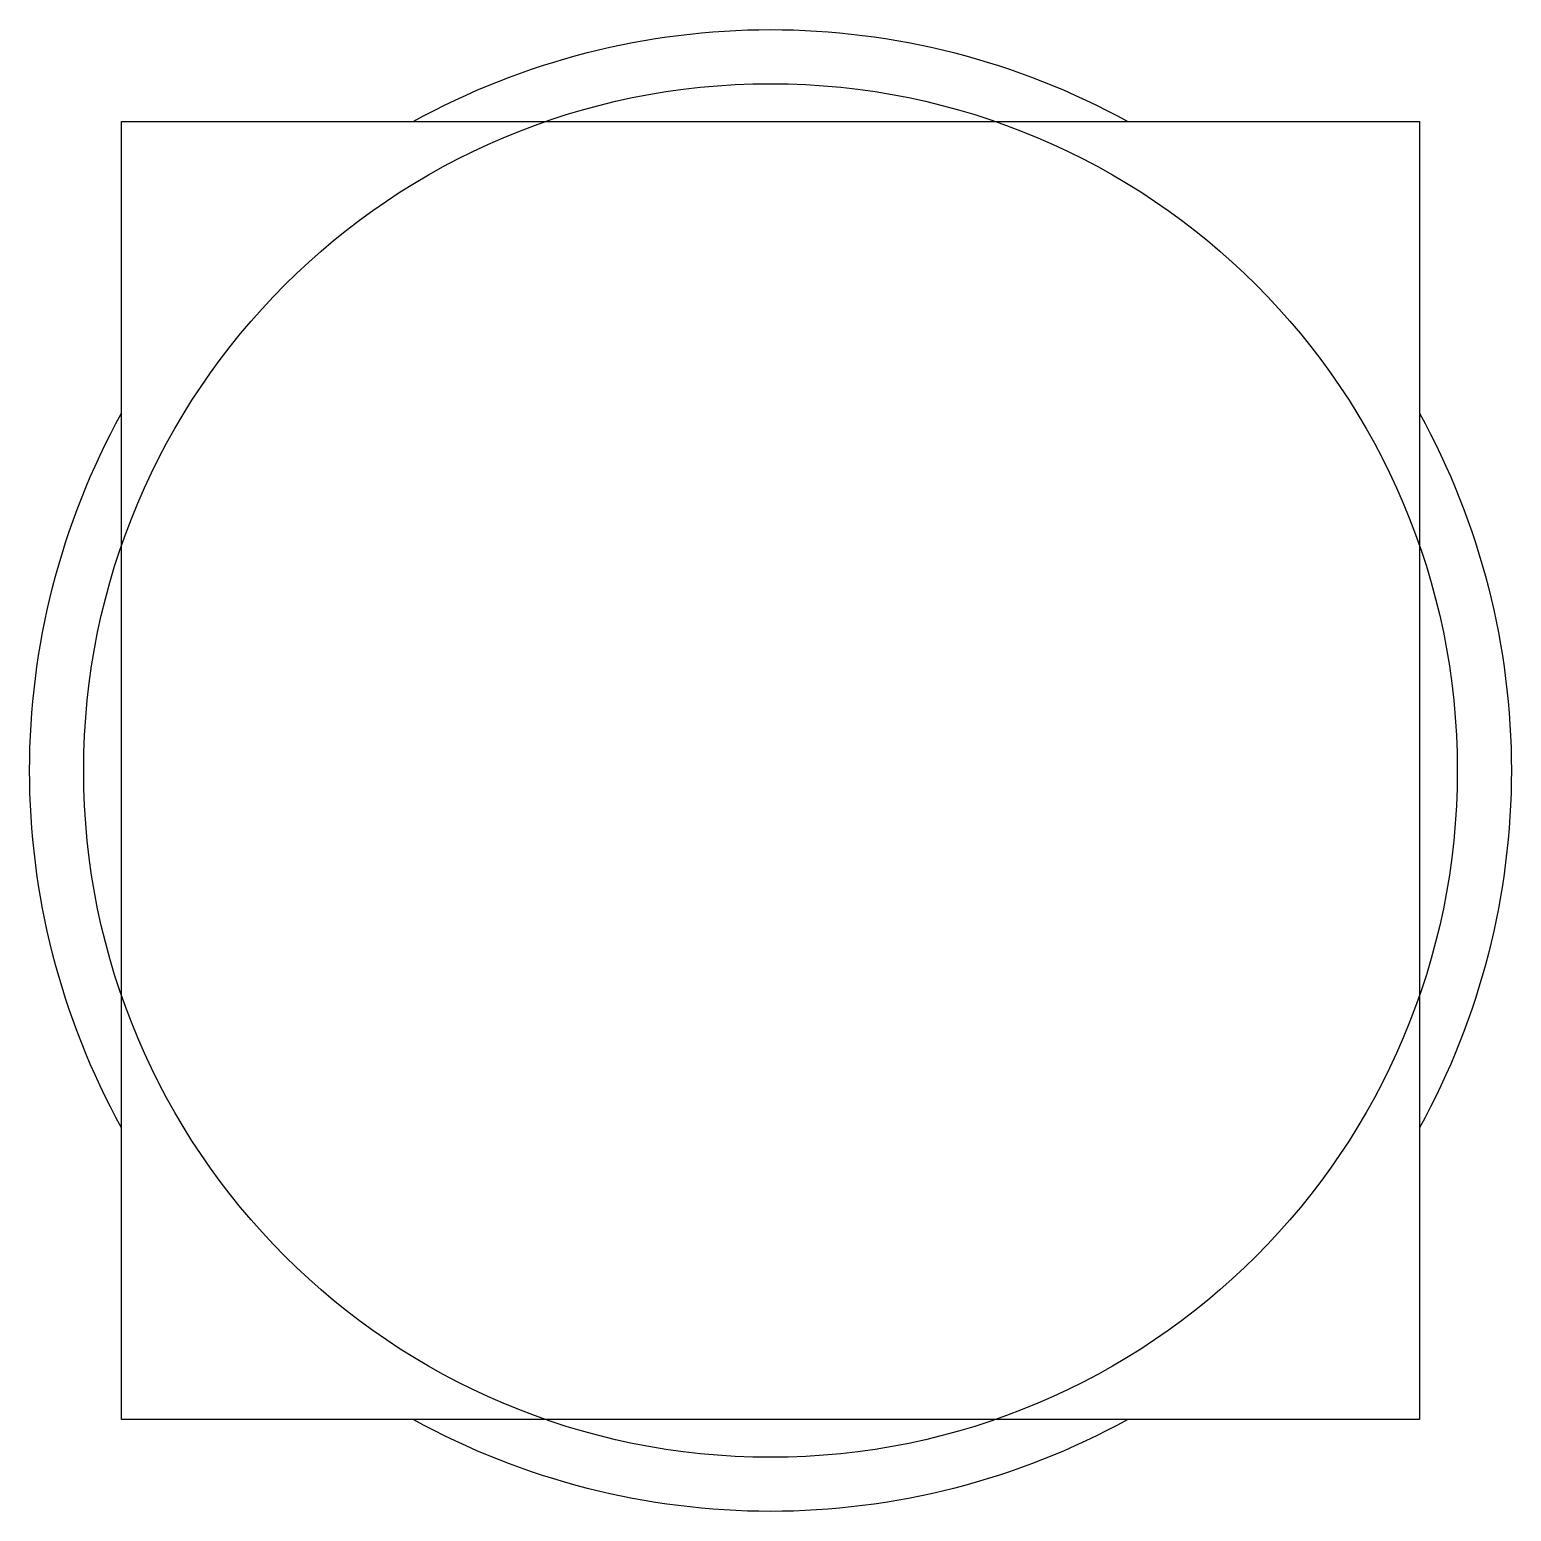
# Model space of a CAD drawing. Header units: millimetres. Extents: x -68 to 68, y -68 to 69.
import ezdxf

# ---------------------------------------------------------------- set-up
doc = ezdxf.new("R2010")
doc.units = ezdxf.units.MM
doc.layers.get('0').update_dxf_attribs({"linetype": 'CONTINUOUS'})

msp = doc.modelspace()

# ---------------------------------------------------------------- linework, layer by layer
msp.add_lwpolyline([(-33.05, 60, -0.257192), (33.05, 60), (60, 60), (60, 33.05, -0.257192), (60, -33.05), (60, -60), (33.05, -60, -0.257192), (-33.05, -60), (-60, -60), (-60, -33.05, -0.257192), (-60, 33.05), (-60, 60)], format="xyb", close=True)
msp.add_lwpolyline([(-60, 60), (60, 60), (60, -60), (-60, -60)], close=True)
msp.add_circle((0, 0), 63.5)

doc.saveas('drawing.dxf')
